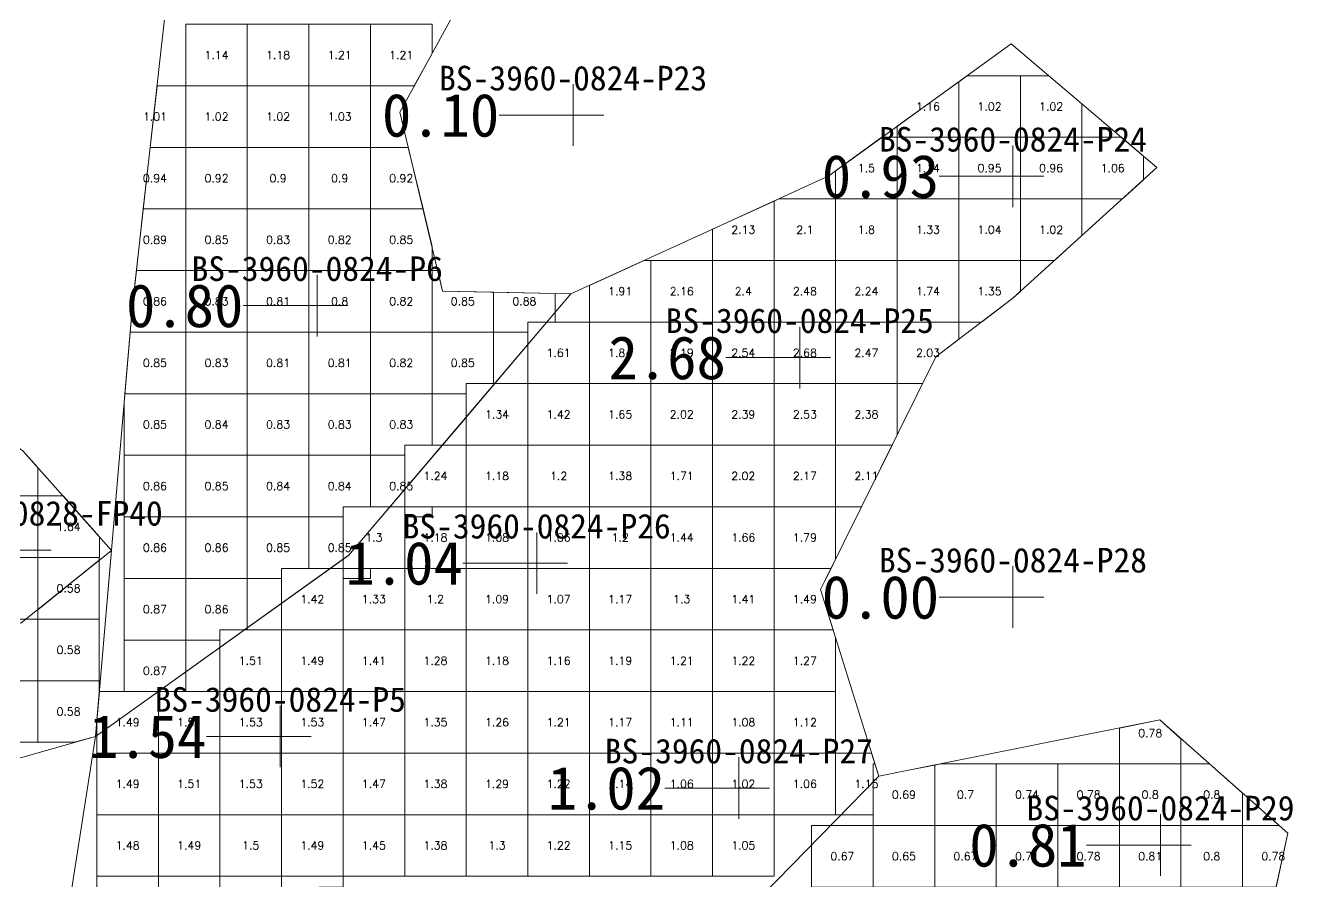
# Model space of a CAD drawing. Header units: inches. Extents: x 469941 to 470089, y 4349675 to 4349818.
# Drawn here: x 470062.12 to 470082.7, y 4349723.88 to 4349737.78 of the extents above; entities that cross this region are included whole.
import ezdxf
from ezdxf.enums import TextEntityAlignment as Align

# ---------------------------------------------------------------- set-up
doc = ezdxf.new("R2010")
doc.units = ezdxf.units.IN
doc.header["$MEASUREMENT"] = 0
for name, color, linetype, lineweight in [('0.500-1.000', 7, 'Continuous', 0), ('1.500-3.000', 7, 'Continuous', 0), ('孔口文字', 7, 'Continuous', 0), ('点', 7, 'Continuous', 0), ('爆区方格网', 7, 'Continuous', 0), ('线条', 7, 'Continuous', 0), ('钻孔', 7, 'Continuous', 0)]:
    doc.layers.add(name, color=color, linetype=linetype, lineweight=lineweight)
doc.styles.add('3dmine_textStyle_1', font='txt.shx', dxfattribs={"height": 1, "bigfont": 'gbcbig.shx'})
doc.styles.add('3dmine_textStyle_4', font='simsunb.ttf', dxfattribs={"height": 1})

msp = doc.modelspace()

# ---------------------------------------------------------------- hatches: boundary and pattern name
at = {"layer": '钻孔', "linetype": 'Continuous', "lineweight": 0, "true_color": 0x808080, "extrusion": (0, 1, 0)}
for points in [[(-470072.017, 3949.866), (-470071.017, 3949.866), (-470071.017, 3960.866), (-470072.017, 3960.866)], [(-470079.161, 3949.735), (-470078.161, 3949.735), (-470078.161, 3960.735), (-470079.161, 3960.735)]]:
    msp.add_hatch(color=8, dxfattribs=at).paths.add_polyline_path(points, flags=0)
at = {"layer": '钻孔', "linetype": 'Continuous', "lineweight": 0, "true_color": 0x00ffff, "extrusion": (0, 1, 0)}
for points in [[(-470079.161, 3949.595), (-470078.161, 3949.595), (-470078.161, 3960.595), (-470079.161, 3960.595)], [(-470067.86, 3949.719), (-470066.86, 3949.719), (-470066.86, 3960.719), (-470067.86, 3960.719)], [(-470075.698, 3949.721), (-470074.698, 3949.721), (-470074.698, 3960.721), (-470075.698, 3960.721)], [(-470067.26, 3949.557), (-470066.26, 3949.557), (-470066.26, 3960.557), (-470067.26, 3960.557)], [(-470081.557, 3949.593), (-470080.557, 3949.593), (-470080.557, 3960.593), (-470081.557, 3960.593)]]:
    msp.add_hatch(color=4, dxfattribs=at).paths.add_polyline_path(points, flags=0)
at = {"layer": '钻孔', "linetype": 'Continuous', "lineweight": 0, "true_color": 0xff0000, "extrusion": (0, 1, 0)}
msp.add_hatch(color=1, dxfattribs=at).paths.add_polyline_path([(-470063.038, 3949.617), (-470062.038, 3949.617), (-470062.038, 3960.617), (-470063.038, 3960.617)], flags=0)
at = {"layer": '钻孔', "linetype": 'Continuous', "lineweight": 0, "true_color": 0x0000ff, "extrusion": (0, 1, 0)}
for points in [[(-470071.425, 3949.786), (-470070.425, 3949.786), (-470070.425, 3960.786), (-470071.425, 3960.786)], [(-470074.709, 3949.585), (-470073.709, 3949.585), (-470073.709, 3960.585), (-470074.709, 3960.585)]]:
    msp.add_hatch(color=5, dxfattribs=at).paths.add_polyline_path(points, flags=0)

# ---------------------------------------------------------------- linework, layer by layer
at = {"layer": '0.500-1.000', "color": 4, "linetype": 'Continuous', "lineweight": 0, "true_color": 0x00ffff}
for points in [[(470070.195, 4349740.009), (470068.335, 4349736.613), (470068.203, 4349736.372), (470068.898, 4349733.465), (470070.982, 4349733.419), (470067.368, 4349729.173), (470063.26, 4349726.234), (470063.86, 4349733.23), (470064.29, 4349737.066), (470064.645, 4349740.239)], [(470063.26, 4349726.234), (470059.847, 4349725.264), (470055.436, 4349724.034), (470055.349, 4349724.01), (470049.988, 4349722.137), (470047.32, 4349724.278), (470049.955, 4349726.426), (470052.534, 4349726.402), (470055.225, 4349724.723), (470055.344, 4349724.648), (470056.857, 4349727.106), (470059.05, 4349729.187), (470062.048, 4349728.072), (470063.519, 4349729.254), (470063.26, 4349726.234)], [(470069.01, 4349711.145), (470071.224, 4349714.988), (470071.34, 4349715.189), (470069.246, 4349717.475), (470068.89, 4349717.863), (470068.53, 4349717.799), (470065.12, 4349717.194), (470062.187, 4349719.361), (470062.724, 4349722.798), (470065.827, 4349723.179), (470069.347, 4349723.61), (470073.267, 4349723.439), (470073.853, 4349723.413), (470075.981, 4349725.587), (470076.492, 4349725.689), (470080.545, 4349726.501), (470082.627, 4349724.664)], [(470082.627, 4349724.664), (470081.817, 4349720.978), (470081.259, 4349720.442), (470078.008, 4349717.323), (470077.428, 4349716.89), (470074.163, 4349714.454), (470073.765, 4349714.157), (470075.484, 4349711.781)]]:
    msp.add_lwpolyline(points, dxfattribs=at)
at = {"layer": '0.500-1.000', "color": 5, "linetype": 'Continuous', "lineweight": 0, "true_color": 0x0000ff}
msp.add_lwpolyline([(470080.5, 4349735.473), (470078.161, 4349733.35), (470077.371, 4349732.751), (470076.908, 4349732.4), (470075.108, 4349728.763), (470075.037, 4349728.619), (470075.981, 4349725.587), (470073.853, 4349723.413), (470069.735, 4349723.593), (470069.347, 4349723.61), (470066.035, 4349723.204), (470062.724, 4349722.798), (470063.26, 4349726.234), (470067.327, 4349729.144), (470067.327, 4349729.144), (470067.368, 4349729.173), (470069.175, 4349731.296), (470070.705, 4349733.094), (470070.982, 4349733.419), (470073.072, 4349734.375), (470075.161, 4349735.331), (470075.171, 4349735.338), (470078.131, 4349737.48), (470080.5, 4349735.473)], dxfattribs=at)
at = {"layer": '1.500-3.000', "color": 1, "linetype": 'Continuous', "lineweight": 0, "true_color": 0xff0000}
msp.add_lwpolyline([(470060.891, 4349731.706), (470062.08, 4349730.872), (470063.519, 4349729.254), (470062.046, 4349728.072), (470059.484, 4349729.025), (470059.05, 4349729.187), (470057.913, 4349728.108), (470056.857, 4349727.106), (470055.344, 4349724.648), (470052.534, 4349726.402), (470054.758, 4349729.953), (470055.576, 4349731.26), (470058.239, 4349733.565), (470060.891, 4349731.706)], dxfattribs=at)
at = {"layer": '点', "color": 138, "linetype": 'Continuous', "lineweight": 0, "true_color": 0x004c4c}
for points, elevation in [([(470071.017, 4349735.824), (470071.017, 4349736.824)], 3960.866), ([(470071.517, 4349736.324), (470070.517, 4349736.324)], 3960.866), ([(470078.161, 4349734.831), (470078.161, 4349735.831)], 3960.595), ([(470078.661, 4349735.331), (470077.661, 4349735.331)], 3960.595), ([(470066.86, 4349732.73), (470066.86, 4349733.73)], 3960.719), ([(470067.36, 4349733.23), (470066.36, 4349733.23)], 3960.719), ([(470074.698, 4349731.885), (470074.698, 4349732.885)], 3960.721), ([(470075.198, 4349732.385), (470074.198, 4349732.385)], 3960.721), ([(470070.425, 4349728.548), (470070.425, 4349729.548)], 3960.786), ([(470062.538, 4349729.257), (470061.538, 4349729.257)], 3960.617), ([(470070.925, 4349729.048), (470069.925, 4349729.048)], 3960.786), ([(470078.161, 4349727.996), (470078.161, 4349728.996)], 3960.735), ([(470078.661, 4349728.496), (470077.661, 4349728.496)], 3960.735), ([(470066.26, 4349725.734), (470066.26, 4349726.734)], 3960.557), ([(470066.76, 4349726.234), (470065.76, 4349726.234)], 3960.557), ([(470073.709, 4349724.896), (470073.709, 4349725.896)], 3960.585), ([(470074.209, 4349725.396), (470073.209, 4349725.396)], 3960.585), ([(470080.557, 4349723.97), (470080.557, 4349724.97)], 3960.593), ([(470081.057, 4349724.47), (470080.057, 4349724.47)], 3960.593)]:
    msp.add_lwpolyline(points, dxfattribs=dict(at, elevation=elevation))
at = {"layer": '爆区方格网', "color": 4, "linetype": 'Continuous', "lineweight": 0, "true_color": 0x00ffff}
for points, elevation in [([(470065.725, 4349736.799), (470064.725, 4349736.799), (470064.725, 4349737.799), (470065.725, 4349737.799), (470065.725, 4349736.799)], 3960.695), ([(470066.725, 4349736.799), (470065.725, 4349736.799), (470065.725, 4349737.799), (470066.725, 4349737.799), (470066.725, 4349736.799)], 3960.695), ([(470067.725, 4349736.799), (470066.725, 4349736.799), (470066.725, 4349737.799), (470067.725, 4349737.799), (470067.725, 4349736.799)], 3960.695), ([(470068.725, 4349737.324), (470068.437, 4349736.799), (470067.725, 4349736.799), (470067.725, 4349737.799), (470068.725, 4349737.799), (470068.725, 4349737.324)], 3960.695), ([(470064.725, 4349735.799), (470064.148, 4349735.799), (470064.26, 4349736.799), (470064.725, 4349736.799), (470064.725, 4349735.799)], 3960.695), ([(470065.725, 4349735.799), (470064.725, 4349735.799), (470064.725, 4349736.799), (470065.725, 4349736.799), (470065.725, 4349735.799)], 3960.695), ([(470066.725, 4349735.799), (470065.725, 4349735.799), (470065.725, 4349736.799), (470066.725, 4349736.799), (470066.725, 4349735.799)], 3960.695), ([(470067.725, 4349735.799), (470066.725, 4349735.799), (470066.725, 4349736.799), (470067.725, 4349736.799), (470067.725, 4349735.799)], 3960.695), ([(470064.725, 4349734.799), (470064.036, 4349734.799), (470064.148, 4349735.799), (470064.725, 4349735.799), (470064.725, 4349734.799)], 3960.695), ([(470065.725, 4349734.799), (470064.725, 4349734.799), (470064.725, 4349735.799), (470065.725, 4349735.799), (470065.725, 4349734.799)], 3960.695), ([(470066.725, 4349734.799), (470065.725, 4349734.799), (470065.725, 4349735.799), (470066.725, 4349735.799), (470066.725, 4349734.799)], 3960.695), ([(470067.725, 4349734.799), (470066.725, 4349734.799), (470066.725, 4349735.799), (470067.725, 4349735.799), (470067.725, 4349734.799)], 3960.695), ([(470068.579, 4349734.799), (470067.725, 4349734.799), (470067.725, 4349735.799), (470068.34, 4349735.799), (470068.579, 4349734.799)], 3960.695), ([(470064.725, 4349733.799), (470063.924, 4349733.799), (470064.036, 4349734.799), (470064.725, 4349734.799), (470064.725, 4349733.799)], 3960.695), ([(470065.725, 4349733.799), (470064.725, 4349733.799), (470064.725, 4349734.799), (470065.725, 4349734.799), (470065.725, 4349733.799)], 3960.695), ([(470066.725, 4349733.799), (470065.725, 4349733.799), (470065.725, 4349734.799), (470066.725, 4349734.799), (470066.725, 4349733.799)], 3960.695), ([(470067.725, 4349733.799), (470066.725, 4349733.799), (470066.725, 4349734.799), (470067.725, 4349734.799), (470067.725, 4349733.799)], 3960.695), ([(470068.725, 4349734.19), (470068.725, 4349733.799), (470067.725, 4349733.799), (470067.725, 4349734.799), (470068.579, 4349734.799), (470068.725, 4349734.19)], 3960.695), ([(470064.725, 4349732.799), (470063.823, 4349732.799), (470063.86, 4349733.23), (470063.924, 4349733.799), (470064.725, 4349733.799), (470064.725, 4349732.799)], 3960.695), ([(470065.725, 4349732.799), (470064.725, 4349732.799), (470064.725, 4349733.799), (470065.725, 4349733.799), (470065.725, 4349732.799)], 3960.695), ([(470066.725, 4349732.799), (470065.725, 4349732.799), (470065.725, 4349733.799), (470066.725, 4349733.799), (470066.725, 4349732.799)], 3960.695), ([(470067.725, 4349732.799), (470066.725, 4349732.799), (470066.725, 4349733.799), (470067.725, 4349733.799), (470067.725, 4349732.799)], 3960.695), ([(470068.725, 4349732.799), (470067.725, 4349732.799), (470067.725, 4349733.799), (470068.725, 4349733.799), (470068.725, 4349732.799)], 3960.695), ([(470068.898, 4349733.465), (470069.725, 4349733.447), (470069.725, 4349732.799), (470068.725, 4349732.799), (470068.725, 4349733.799), (470068.818, 4349733.799), (470068.898, 4349733.465)], 3960.695), ([(470070.725, 4349733.425), (470070.725, 4349732.963), (470070.281, 4349732.963), (470070.281, 4349732.799), (470069.725, 4349732.799), (470069.725, 4349733.447), (470070.725, 4349733.425)], 3960.695), ([(470064.725, 4349731.799), (470063.737, 4349731.799), (470063.823, 4349732.799), (470064.725, 4349732.799), (470064.725, 4349731.799)], 3960.695), ([(470065.725, 4349731.799), (470064.725, 4349731.799), (470064.725, 4349732.799), (470065.725, 4349732.799), (470065.725, 4349731.799)], 3960.695), ([(470066.725, 4349731.799), (470065.725, 4349731.799), (470065.725, 4349732.799), (470066.725, 4349732.799), (470066.725, 4349731.799)], 3960.695), ([(470067.725, 4349731.799), (470066.725, 4349731.799), (470066.725, 4349732.799), (470067.725, 4349732.799), (470067.725, 4349731.799)], 3960.695), ([(470068.725, 4349731.799), (470067.725, 4349731.799), (470067.725, 4349732.799), (470068.725, 4349732.799), (470068.725, 4349731.799)], 3960.695), ([(470069.725, 4349731.963), (470069.281, 4349731.963), (470069.281, 4349731.799), (470068.725, 4349731.799), (470068.725, 4349732.799), (470069.725, 4349732.799), (470069.725, 4349731.963)], 3960.695), ([(470064.725, 4349730.799), (470063.725, 4349730.799), (470063.725, 4349731.651), (470063.737, 4349731.799), (470064.725, 4349731.799), (470064.725, 4349730.799)], 3960.695), ([(470065.725, 4349730.799), (470064.725, 4349730.799), (470064.725, 4349731.799), (470065.725, 4349731.799), (470065.725, 4349730.799)], 3960.695), ([(470066.725, 4349730.799), (470065.725, 4349730.799), (470065.725, 4349731.799), (470066.725, 4349731.799), (470066.725, 4349730.799)], 3960.695), ([(470067.725, 4349730.799), (470066.725, 4349730.799), (470066.725, 4349731.799), (470067.725, 4349731.799), (470067.725, 4349730.799)], 3960.695), ([(470068.725, 4349730.963), (470068.281, 4349730.963), (470068.281, 4349730.799), (470067.725, 4349730.799), (470067.725, 4349731.799), (470068.725, 4349731.799), (470068.725, 4349730.963)], 3960.695), ([(470064.725, 4349729.799), (470063.725, 4349729.799), (470063.725, 4349730.799), (470064.725, 4349730.799), (470064.725, 4349729.799)], 3960.695), ([(470065.725, 4349729.799), (470064.725, 4349729.799), (470064.725, 4349730.799), (470065.725, 4349730.799), (470065.725, 4349729.799)], 3960.695), ([(470066.725, 4349729.799), (470065.725, 4349729.799), (470065.725, 4349730.799), (470066.725, 4349730.799), (470066.725, 4349729.799)], 3960.695), ([(470067.725, 4349729.963), (470067.281, 4349729.963), (470067.281, 4349729.799), (470066.725, 4349729.799), (470066.725, 4349730.799), (470067.725, 4349730.799), (470067.725, 4349729.963)], 3960.695), ([(470068.281, 4349729.963), (470068.725, 4349729.963), (470068.725, 4349729.799), (470068.281, 4349729.799), (470068.281, 4349729.963), (470067.725, 4349729.963), (470067.725, 4349730.799), (470068.281, 4349730.799), (470068.281, 4349729.963)], 3960.695), ([(470064.725, 4349728.799), (470063.725, 4349728.799), (470063.725, 4349729.799), (470064.725, 4349729.799), (470064.725, 4349728.799)], 3960.695), ([(470065.725, 4349728.799), (470064.725, 4349728.799), (470064.725, 4349729.799), (470065.725, 4349729.799), (470065.725, 4349728.799)], 3960.695), ([(470066.725, 4349728.963), (470066.281, 4349728.963), (470066.281, 4349728.799), (470065.725, 4349728.799), (470065.725, 4349729.799), (470066.725, 4349729.799), (470066.725, 4349728.963)], 3960.695), ([(470067.281, 4349728.963), (470067.725, 4349728.963), (470067.725, 4349728.799), (470067.281, 4349728.799), (470067.281, 4349728.963), (470066.725, 4349728.963), (470066.725, 4349729.799), (470067.281, 4349729.799), (470067.281, 4349728.963)], 3960.695), ([(470063.321, 4349729.095), (470062.321, 4349728.293), (470062.321, 4349729.138), (470063.321, 4349729.138), (470063.321, 4349729.095)], 3960.486), ([(470063.321, 4349728.138), (470062.321, 4349728.138), (470062.321, 4349728.291), (470063.321, 4349729.095), (470063.321, 4349728.138)], 3960.486), ([(470064.725, 4349727.799), (470063.725, 4349727.799), (470063.725, 4349728.799), (470064.725, 4349728.799), (470064.725, 4349727.799)], 3960.695), ([(470065.725, 4349727.963), (470065.281, 4349727.963), (470065.281, 4349727.799), (470064.725, 4349727.799), (470064.725, 4349728.799), (470065.725, 4349728.799), (470065.725, 4349727.963)], 3960.695), ([(470062.321, 4349727.138), (470061.321, 4349727.138), (470061.321, 4349728.138), (470062.127, 4349728.138), (470062.046, 4349728.072), (470061.95, 4349728.108), (470061.95, 4349728.108), (470062.046, 4349728.072), (470062.046, 4349728.072), (470062.048, 4349728.072), (470062.13, 4349728.138), (470062.321, 4349728.138), (470062.321, 4349727.138)], 3960.486), ([(470063.321, 4349727.138), (470062.321, 4349727.138), (470062.321, 4349728.138), (470063.321, 4349728.138), (470063.321, 4349727.138)], 3960.486), ([(470064.725, 4349726.963), (470063.725, 4349726.963), (470063.725, 4349727.799), (470064.725, 4349727.799), (470064.725, 4349726.963)], 3960.695), ([(470062.321, 4349726.138), (470061.321, 4349726.138), (470061.321, 4349727.138), (470062.321, 4349727.138), (470062.321, 4349726.138)], 3960.486), ([(470063.321, 4349726.95), (470063.26, 4349726.234), (470062.92, 4349726.138), (470062.321, 4349726.138), (470062.321, 4349727.138), (470063.321, 4349727.138), (470063.321, 4349726.95)], 3960.486), ([(470080.89, 4349726.196), (470080.89, 4349725.788), (470079.89, 4349725.788), (470079.89, 4349726.37), (470080.545, 4349726.501), (470080.89, 4349726.196)], 3960.875), ([(470075.981, 4349725.587), (470076.492, 4349725.689), (470076.89, 4349725.769), (470076.89, 4349724.788), (470075.89, 4349724.788), (470075.89, 4349725.788), (470075.918, 4349725.788), (470075.981, 4349725.587)], 3960.875), ([(470077.89, 4349724.788), (470076.89, 4349724.788), (470076.89, 4349725.769), (470076.985, 4349725.788), (470077.89, 4349725.788), (470077.89, 4349724.788)], 3960.875), ([(470078.89, 4349724.788), (470077.89, 4349724.788), (470077.89, 4349725.788), (470078.89, 4349725.788), (470078.89, 4349724.788)], 3960.875), ([(470079.89, 4349724.788), (470078.89, 4349724.788), (470078.89, 4349725.788), (470079.89, 4349725.788), (470079.89, 4349724.788)], 3960.875), ([(470080.89, 4349724.788), (470079.89, 4349724.788), (470079.89, 4349725.788), (470080.89, 4349725.788), (470080.89, 4349724.788)], 3960.875), ([(470081.89, 4349725.314), (470081.89, 4349724.788), (470080.89, 4349724.788), (470080.89, 4349725.788), (470081.353, 4349725.788), (470081.89, 4349725.314)], 3960.875), ([(470075.89, 4349723.788), (470074.89, 4349723.788), (470074.89, 4349724.788), (470075.89, 4349724.788), (470075.89, 4349723.788)], 3960.875), ([(470076.89, 4349723.788), (470075.89, 4349723.788), (470075.89, 4349724.788), (470076.89, 4349724.788), (470076.89, 4349723.788)], 3960.875), ([(470077.89, 4349723.788), (470076.89, 4349723.788), (470076.89, 4349724.788), (470077.89, 4349724.788), (470077.89, 4349723.788)], 3960.875), ([(470078.89, 4349723.788), (470077.89, 4349723.788), (470077.89, 4349724.788), (470078.89, 4349724.788), (470078.89, 4349723.788)], 3960.875), ([(470079.89, 4349723.788), (470078.89, 4349723.788), (470078.89, 4349724.788), (470079.89, 4349724.788), (470079.89, 4349723.788)], 3960.875), ([(470080.89, 4349723.788), (470079.89, 4349723.788), (470079.89, 4349724.788), (470080.89, 4349724.788), (470080.89, 4349723.788)], 3960.875), ([(470081.89, 4349723.788), (470080.89, 4349723.788), (470080.89, 4349724.788), (470081.89, 4349724.788), (470081.89, 4349723.788)], 3960.875), ([(470082.627, 4349724.664), (470082.434, 4349723.788), (470081.89, 4349723.788), (470081.89, 4349724.788), (470082.486, 4349724.788), (470082.627, 4349724.664)], 3960.875)]:
    msp.add_lwpolyline(points, dxfattribs=dict(at, elevation=elevation))
at = {"layer": '爆区方格网', "color": 5, "linetype": 'Continuous', "lineweight": 0, "true_color": 0x0000ff, "elevation": 3960.557}
for points in [[(470077.281, 4349735.963), (470076.281, 4349735.963), (470076.281, 4349736.142), (470077.281, 4349736.866), (470077.281, 4349735.963)], [(470078.281, 4349735.963), (470077.281, 4349735.963), (470077.281, 4349736.866), (470077.415, 4349736.963), (470078.281, 4349736.963), (470078.281, 4349735.963)], [(470079.281, 4349736.506), (470079.281, 4349735.963), (470078.281, 4349735.963), (470078.281, 4349736.963), (470078.742, 4349736.963), (470079.281, 4349736.506)], [(470076.281, 4349734.963), (470075.281, 4349734.963), (470075.281, 4349735.418), (470076.033, 4349735.963), (470076.281, 4349735.963), (470076.281, 4349734.963)], [(470077.281, 4349734.963), (470076.281, 4349734.963), (470076.281, 4349735.963), (470077.281, 4349735.963), (470077.281, 4349734.963)], [(470078.281, 4349734.963), (470077.281, 4349734.963), (470077.281, 4349735.963), (470078.281, 4349735.963), (470078.281, 4349734.963)], [(470079.281, 4349734.963), (470078.281, 4349734.963), (470078.281, 4349735.963), (470079.281, 4349735.963), (470079.281, 4349734.963)], [(470080.281, 4349735.659), (470080.281, 4349735.274), (470079.938, 4349734.963), (470079.281, 4349734.963), (470079.281, 4349735.963), (470079.922, 4349735.963), (470080.281, 4349735.659)], [(470075.281, 4349733.963), (470074.281, 4349733.963), (470074.281, 4349734.928), (470074.356, 4349734.963), (470075.281, 4349734.963), (470075.281, 4349733.963)], [(470076.281, 4349733.963), (470075.281, 4349733.963), (470075.281, 4349734.963), (470076.281, 4349734.963), (470076.281, 4349733.963)], [(470077.281, 4349733.963), (470076.281, 4349733.963), (470076.281, 4349734.963), (470077.281, 4349734.963), (470077.281, 4349733.963)], [(470078.281, 4349733.963), (470077.281, 4349733.963), (470077.281, 4349734.963), (470078.281, 4349734.963), (470078.281, 4349733.963)], [(470079.281, 4349734.366), (470078.837, 4349733.963), (470078.281, 4349733.963), (470078.281, 4349734.963), (470079.281, 4349734.963), (470079.281, 4349734.366)], [(470074.281, 4349733.963), (470073.281, 4349733.963), (470073.281, 4349734.471), (470074.281, 4349734.928), (470074.281, 4349733.963)], [(470072.281, 4349732.963), (470071.281, 4349732.963), (470071.281, 4349733.556), (470072.17, 4349733.963), (470072.281, 4349733.963), (470072.281, 4349732.963)], [(470073.281, 4349732.963), (470072.281, 4349732.963), (470072.281, 4349733.963), (470073.281, 4349733.963), (470073.281, 4349732.963)], [(470074.281, 4349732.963), (470073.281, 4349732.963), (470073.281, 4349733.963), (470074.281, 4349733.963), (470074.281, 4349732.963)], [(470075.281, 4349732.963), (470074.281, 4349732.963), (470074.281, 4349733.963), (470075.281, 4349733.963), (470075.281, 4349732.963)], [(470076.281, 4349732.963), (470075.281, 4349732.963), (470075.281, 4349733.963), (470076.281, 4349733.963), (470076.281, 4349732.963)], [(470077.281, 4349732.963), (470076.281, 4349732.963), (470076.281, 4349733.963), (470077.281, 4349733.963), (470077.281, 4349732.963)], [(470078.281, 4349733.458), (470078.161, 4349733.35), (470077.65, 4349732.963), (470077.281, 4349732.963), (470077.281, 4349733.963), (470078.281, 4349733.963), (470078.281, 4349733.458)], [(470071.281, 4349731.963), (470070.281, 4349731.963), (470070.281, 4349732.963), (470071.281, 4349732.963), (470071.281, 4349731.963)], [(470072.281, 4349731.963), (470071.281, 4349731.963), (470071.281, 4349732.963), (470072.281, 4349732.963), (470072.281, 4349731.963)], [(470073.281, 4349731.963), (470072.281, 4349731.963), (470072.281, 4349732.963), (470073.281, 4349732.963), (470073.281, 4349731.963)], [(470074.281, 4349731.963), (470073.281, 4349731.963), (470073.281, 4349732.963), (470074.281, 4349732.963), (470074.281, 4349731.963)], [(470075.281, 4349731.963), (470074.281, 4349731.963), (470074.281, 4349732.963), (470075.281, 4349732.963), (470075.281, 4349731.963)], [(470076.281, 4349731.963), (470075.281, 4349731.963), (470075.281, 4349732.963), (470076.281, 4349732.963), (470076.281, 4349731.963)], [(470077.281, 4349732.683), (470076.908, 4349732.4), (470076.692, 4349731.963), (470076.281, 4349731.963), (470076.281, 4349732.963), (470077.281, 4349732.963), (470077.281, 4349732.683)], [(470070.281, 4349730.963), (470069.281, 4349730.963), (470069.281, 4349731.963), (470070.281, 4349731.963), (470070.281, 4349730.963)], [(470071.281, 4349730.963), (470070.281, 4349730.963), (470070.281, 4349731.963), (470071.281, 4349731.963), (470071.281, 4349730.963)], [(470072.281, 4349730.963), (470071.281, 4349730.963), (470071.281, 4349731.963), (470072.281, 4349731.963), (470072.281, 4349730.963)], [(470073.281, 4349730.963), (470072.281, 4349730.963), (470072.281, 4349731.963), (470073.281, 4349731.963), (470073.281, 4349730.963)], [(470074.281, 4349730.963), (470073.281, 4349730.963), (470073.281, 4349731.963), (470074.281, 4349731.963), (470074.281, 4349730.963)], [(470075.281, 4349730.963), (470074.281, 4349730.963), (470074.281, 4349731.963), (470075.281, 4349731.963), (470075.281, 4349730.963)], [(470076.281, 4349731.133), (470076.197, 4349730.963), (470075.281, 4349730.963), (470075.281, 4349731.963), (470076.281, 4349731.963), (470076.281, 4349731.133)], [(470069.281, 4349729.963), (470068.281, 4349729.963), (470068.281, 4349730.963), (470069.281, 4349730.963), (470069.281, 4349729.963)], [(470070.281, 4349729.963), (470069.281, 4349729.963), (470069.281, 4349730.963), (470070.281, 4349730.963), (470070.281, 4349729.963)], [(470071.281, 4349729.963), (470070.281, 4349729.963), (470070.281, 4349730.963), (470071.281, 4349730.963), (470071.281, 4349729.963)], [(470072.281, 4349729.963), (470071.281, 4349729.963), (470071.281, 4349730.963), (470072.281, 4349730.963), (470072.281, 4349729.963)], [(470073.281, 4349729.963), (470072.281, 4349729.963), (470072.281, 4349730.963), (470073.281, 4349730.963), (470073.281, 4349729.963)], [(470074.281, 4349729.963), (470073.281, 4349729.963), (470073.281, 4349730.963), (470074.281, 4349730.963), (470074.281, 4349729.963)], [(470075.281, 4349729.963), (470074.281, 4349729.963), (470074.281, 4349730.963), (470075.281, 4349730.963), (470075.281, 4349729.963)], [(470075.702, 4349729.963), (470075.281, 4349729.963), (470075.281, 4349730.963), (470076.197, 4349730.963), (470075.702, 4349729.963)], [(470068.281, 4349728.963), (470067.281, 4349728.963), (470067.281, 4349729.963), (470068.281, 4349729.963), (470068.281, 4349728.963)], [(470069.281, 4349728.963), (470068.281, 4349728.963), (470068.281, 4349729.963), (470069.281, 4349729.963), (470069.281, 4349728.963)], [(470070.281, 4349728.963), (470069.281, 4349728.963), (470069.281, 4349729.963), (470070.281, 4349729.963), (470070.281, 4349728.963)], [(470071.281, 4349728.963), (470070.281, 4349728.963), (470070.281, 4349729.963), (470071.281, 4349729.963), (470071.281, 4349728.963)], [(470072.281, 4349728.963), (470071.281, 4349728.963), (470071.281, 4349729.963), (470072.281, 4349729.963), (470072.281, 4349728.963)], [(470073.281, 4349728.963), (470072.281, 4349728.963), (470072.281, 4349729.963), (470073.281, 4349729.963), (470073.281, 4349728.963)], [(470074.281, 4349728.963), (470073.281, 4349728.963), (470073.281, 4349729.963), (470074.281, 4349729.963), (470074.281, 4349728.963)], [(470075.281, 4349729.112), (470075.207, 4349728.963), (470074.281, 4349728.963), (470074.281, 4349729.963), (470075.281, 4349729.963), (470075.281, 4349729.112)], [(470067.281, 4349727.963), (470066.281, 4349727.963), (470066.281, 4349728.963), (470067.281, 4349728.963), (470067.281, 4349727.963)], [(470068.281, 4349727.963), (470067.281, 4349727.963), (470067.281, 4349728.963), (470068.281, 4349728.963), (470068.281, 4349727.963)], [(470069.281, 4349727.963), (470068.281, 4349727.963), (470068.281, 4349728.963), (470069.281, 4349728.963), (470069.281, 4349727.963)], [(470070.281, 4349727.963), (470069.281, 4349727.963), (470069.281, 4349728.963), (470070.281, 4349728.963), (470070.281, 4349727.963)], [(470071.281, 4349727.963), (470070.281, 4349727.963), (470070.281, 4349728.963), (470071.281, 4349728.963), (470071.281, 4349727.963)], [(470072.281, 4349727.963), (470071.281, 4349727.963), (470071.281, 4349728.963), (470072.281, 4349728.963), (470072.281, 4349727.963)], [(470073.281, 4349727.963), (470072.281, 4349727.963), (470072.281, 4349728.963), (470073.281, 4349728.963), (470073.281, 4349727.963)], [(470074.281, 4349727.963), (470073.281, 4349727.963), (470073.281, 4349728.963), (470074.281, 4349728.963), (470074.281, 4349727.963)], [(470075.108, 4349728.763), (470075.037, 4349728.619), (470075.241, 4349727.963), (470074.281, 4349727.963), (470074.281, 4349728.963), (470075.207, 4349728.963), (470075.108, 4349728.763)], [(470066.281, 4349726.963), (470065.281, 4349726.963), (470065.281, 4349727.963), (470066.281, 4349727.963), (470066.281, 4349726.963)], [(470067.281, 4349726.963), (470066.281, 4349726.963), (470066.281, 4349727.963), (470067.281, 4349727.963), (470067.281, 4349726.963)], [(470068.281, 4349726.963), (470067.281, 4349726.963), (470067.281, 4349727.963), (470068.281, 4349727.963), (470068.281, 4349726.963)], [(470069.281, 4349726.963), (470068.281, 4349726.963), (470068.281, 4349727.963), (470069.281, 4349727.963), (470069.281, 4349726.963)], [(470070.281, 4349726.963), (470069.281, 4349726.963), (470069.281, 4349727.963), (470070.281, 4349727.963), (470070.281, 4349726.963)], [(470071.281, 4349726.963), (470070.281, 4349726.963), (470070.281, 4349727.963), (470071.281, 4349727.963), (470071.281, 4349726.963)], [(470072.281, 4349726.963), (470071.281, 4349726.963), (470071.281, 4349727.963), (470072.281, 4349727.963), (470072.281, 4349726.963)], [(470073.281, 4349726.963), (470072.281, 4349726.963), (470072.281, 4349727.963), (470073.281, 4349727.963), (470073.281, 4349726.963)], [(470074.281, 4349726.963), (470073.281, 4349726.963), (470073.281, 4349727.963), (470074.281, 4349727.963), (470074.281, 4349726.963)], [(470075.281, 4349727.835), (470075.281, 4349726.963), (470074.281, 4349726.963), (470074.281, 4349727.963), (470075.241, 4349727.963), (470075.281, 4349727.835)], [(470064.281, 4349725.963), (470063.281, 4349725.963), (470063.281, 4349726.48), (470063.322, 4349726.963), (470064.281, 4349726.963), (470064.281, 4349725.963)], [(470065.281, 4349725.963), (470064.281, 4349725.963), (470064.281, 4349726.963), (470065.281, 4349726.963), (470065.281, 4349725.963)], [(470066.281, 4349725.963), (470065.281, 4349725.963), (470065.281, 4349726.963), (470066.281, 4349726.963), (470066.281, 4349725.963)], [(470067.281, 4349725.963), (470066.281, 4349725.963), (470066.281, 4349726.963), (470067.281, 4349726.963), (470067.281, 4349725.963)], [(470068.281, 4349725.963), (470067.281, 4349725.963), (470067.281, 4349726.963), (470068.281, 4349726.963), (470068.281, 4349725.963)], [(470069.281, 4349725.963), (470068.281, 4349725.963), (470068.281, 4349726.963), (470069.281, 4349726.963), (470069.281, 4349725.963)], [(470070.281, 4349725.963), (470069.281, 4349725.963), (470069.281, 4349726.963), (470070.281, 4349726.963), (470070.281, 4349725.963)], [(470071.281, 4349725.963), (470070.281, 4349725.963), (470070.281, 4349726.963), (470071.281, 4349726.963), (470071.281, 4349725.963)], [(470072.281, 4349725.963), (470071.281, 4349725.963), (470071.281, 4349726.963), (470072.281, 4349726.963), (470072.281, 4349725.963)], [(470073.281, 4349725.963), (470072.281, 4349725.963), (470072.281, 4349726.963), (470073.281, 4349726.963), (470073.281, 4349725.963)], [(470074.281, 4349725.963), (470073.281, 4349725.963), (470073.281, 4349726.963), (470074.281, 4349726.963), (470074.281, 4349725.963)], [(470075.281, 4349725.963), (470074.281, 4349725.963), (470074.281, 4349726.963), (470075.281, 4349726.963), (470075.281, 4349725.963)], [(470064.281, 4349724.963), (470063.281, 4349724.963), (470063.281, 4349725.963), (470064.281, 4349725.963), (470064.281, 4349724.963)], [(470065.281, 4349724.963), (470064.281, 4349724.963), (470064.281, 4349725.963), (470065.281, 4349725.963), (470065.281, 4349724.963)], [(470066.281, 4349724.963), (470065.281, 4349724.963), (470065.281, 4349725.963), (470066.281, 4349725.963), (470066.281, 4349724.963)], [(470067.281, 4349724.963), (470066.281, 4349724.963), (470066.281, 4349725.963), (470067.281, 4349725.963), (470067.281, 4349724.963)], [(470068.281, 4349724.963), (470067.281, 4349724.963), (470067.281, 4349725.963), (470068.281, 4349725.963), (470068.281, 4349724.963)], [(470069.281, 4349724.963), (470068.281, 4349724.963), (470068.281, 4349725.963), (470069.281, 4349725.963), (470069.281, 4349724.963)], [(470070.281, 4349724.963), (470069.281, 4349724.963), (470069.281, 4349725.963), (470070.281, 4349725.963), (470070.281, 4349724.963)], [(470071.281, 4349724.963), (470070.281, 4349724.963), (470070.281, 4349725.963), (470071.281, 4349725.963), (470071.281, 4349724.963)], [(470072.281, 4349724.963), (470071.281, 4349724.963), (470071.281, 4349725.963), (470072.281, 4349725.963), (470072.281, 4349724.963)], [(470073.281, 4349724.963), (470072.281, 4349724.963), (470072.281, 4349725.963), (470073.281, 4349725.963), (470073.281, 4349724.963)], [(470074.281, 4349724.963), (470073.281, 4349724.963), (470073.281, 4349725.963), (470074.281, 4349725.963), (470074.281, 4349724.963)], [(470075.281, 4349724.963), (470074.281, 4349724.963), (470074.281, 4349725.963), (470075.281, 4349725.963), (470075.281, 4349724.963)], [(470075.918, 4349725.788), (470075.89, 4349725.788), (470075.89, 4349724.963), (470075.281, 4349724.963), (470075.281, 4349725.963), (470075.864, 4349725.963), (470075.918, 4349725.788)], [(470064.281, 4349723.963), (470063.281, 4349723.963), (470063.281, 4349724.963), (470064.281, 4349724.963), (470064.281, 4349723.963)], [(470065.281, 4349723.963), (470064.281, 4349723.963), (470064.281, 4349724.963), (470065.281, 4349724.963), (470065.281, 4349723.963)], [(470066.281, 4349723.963), (470065.281, 4349723.963), (470065.281, 4349724.963), (470066.281, 4349724.963), (470066.281, 4349723.963)], [(470067.281, 4349723.963), (470066.281, 4349723.963), (470066.281, 4349724.963), (470067.281, 4349724.963), (470067.281, 4349723.963)], [(470068.281, 4349723.963), (470067.281, 4349723.963), (470067.281, 4349724.963), (470068.281, 4349724.963), (470068.281, 4349723.963)], [(470069.281, 4349723.963), (470068.281, 4349723.963), (470068.281, 4349724.963), (470069.281, 4349724.963), (470069.281, 4349723.963)], [(470070.281, 4349723.963), (470069.281, 4349723.963), (470069.281, 4349724.963), (470070.281, 4349724.963), (470070.281, 4349723.963)], [(470071.281, 4349723.963), (470070.281, 4349723.963), (470070.281, 4349724.963), (470071.281, 4349724.963), (470071.281, 4349723.963)], [(470072.281, 4349723.963), (470071.281, 4349723.963), (470071.281, 4349724.963), (470072.281, 4349724.963), (470072.281, 4349723.963)], [(470073.281, 4349723.963), (470072.281, 4349723.963), (470072.281, 4349724.963), (470073.281, 4349724.963), (470073.281, 4349723.963)], [(470074.281, 4349723.963), (470073.281, 4349723.963), (470073.281, 4349724.963), (470074.281, 4349724.963), (470074.281, 4349723.963)], [(470064.281, 4349722.989), (470064.066, 4349722.963), (470063.281, 4349722.963), (470063.281, 4349723.963), (470064.281, 4349723.963), (470064.281, 4349722.989)], [(470065.281, 4349723.112), (470064.281, 4349722.989), (470064.281, 4349723.963), (470065.281, 4349723.963), (470065.281, 4349723.112)], [(470066.281, 4349723.234), (470065.827, 4349723.179), (470065.281, 4349723.112), (470065.281, 4349723.963), (470066.281, 4349723.963), (470066.281, 4349723.234)], [(470067.281, 4349723.788), (470066.89, 4349723.788), (470066.89, 4349723.309), (470067.281, 4349723.357), (470067.281, 4349723.357), (470066.89, 4349723.309), (470066.89, 4349723.309), (470066.281, 4349723.234), (470066.281, 4349723.963), (470067.281, 4349723.963), (470067.281, 4349723.788)]]:
    msp.add_lwpolyline(points, dxfattribs=at)
at = {"layer": '爆区方格网', "color": 1, "linetype": 'Continuous', "lineweight": 0, "true_color": 0xff0000, "elevation": 3960.617}
for points in [[(470062.08, 4349730.872), (470062.322, 4349730.599), (470062.322, 4349730.139), (470061.322, 4349730.139), (470061.322, 4349731.139), (470061.7, 4349731.139), (470062.08, 4349730.872)], [(470062.322, 4349729.139), (470061.322, 4349729.139), (470061.322, 4349730.139), (470062.322, 4349730.139), (470062.322, 4349729.139)], [(470063.322, 4349729.475), (470063.322, 4349729.139), (470062.322, 4349729.139), (470062.322, 4349730.139), (470062.732, 4349730.139), (470063.322, 4349729.475)], [(470062.322, 4349729.138), (470062.321, 4349729.138), (470062.321, 4349728.293), (470062.321, 4349728.293), (470062.129, 4349728.139), (470061.867, 4349728.139), (470061.322, 4349728.341), (470061.322, 4349729.139), (470062.322, 4349729.139), (470062.322, 4349729.138)]]:
    msp.add_lwpolyline(points, dxfattribs=at)
at = {"layer": '线条', "color": 138, "linetype": 'Continuous', "lineweight": 0, "true_color": 0x004c4c}
for points, elevation in [([(470071.017, 4349736.324), (470071.017, 4349736.324), (470071.017, 4349736.324)], 3960.866), ([(470078.161, 4349735.331), (470078.161, 4349735.331), (470078.161, 4349735.331)], 3960.595), ([(470066.86, 4349733.23), (470066.86, 4349733.23), (470066.86, 4349733.23)], 3960.719), ([(470074.698, 4349732.385), (470074.698, 4349732.385), (470074.698, 4349732.385)], 3960.721), ([(470070.425, 4349729.048), (470070.425, 4349729.048), (470070.425, 4349729.048)], 3960.786), ([(470078.161, 4349728.496), (470078.161, 4349728.496), (470078.161, 4349728.496)], 3960.735), ([(470066.26, 4349726.234), (470066.26, 4349726.234), (470066.26, 4349726.234)], 3960.557), ([(470073.709, 4349725.396), (470073.709, 4349725.396), (470073.709, 4349725.396)], 3960.585), ([(470080.557, 4349724.47), (470080.557, 4349724.47), (470080.557, 4349724.47)], 3960.593)]:
    msp.add_lwpolyline(points, dxfattribs=dict(at, elevation=elevation))
at = {"layer": '钻孔', "color": 8, "linetype": 'Continuous', "lineweight": 0, "true_color": 0x808080}
for points, elevation in [([(470071.017, 4349736.324), (470069.817, 4349736.324)], 3960.866), ([(470071.017, 4349736.324), (470069.817, 4349736.324)], 3949.866), ([(470078.161, 4349728.496), (470076.961, 4349728.496)], 3960.735), ([(470078.161, 4349728.496), (470076.961, 4349728.496)], 3949.735)]:
    msp.add_lwpolyline(points, dxfattribs=dict(at, elevation=elevation))
at = {"layer": '钻孔', "color": 4, "linetype": 'Continuous', "lineweight": 0, "true_color": 0x00ffff}
for points, elevation in [([(470078.161, 4349735.331), (470076.961, 4349735.331)], 3960.595), ([(470078.161, 4349735.331), (470076.961, 4349735.331)], 3949.595), ([(470066.86, 4349733.23), (470065.66, 4349733.23)], 3960.719), ([(470066.86, 4349733.23), (470065.66, 4349733.23)], 3949.719), ([(470074.698, 4349732.385), (470073.498, 4349732.385)], 3960.721), ([(470074.698, 4349732.385), (470073.498, 4349732.385)], 3949.721), ([(470066.26, 4349726.234), (470065.06, 4349726.234)], 3960.557), ([(470066.26, 4349726.234), (470065.06, 4349726.234)], 3949.557), ([(470080.557, 4349724.47), (470079.357, 4349724.47)], 3960.593), ([(470080.557, 4349724.47), (470079.357, 4349724.47)], 3949.593)]:
    msp.add_lwpolyline(points, dxfattribs=dict(at, elevation=elevation))
at = {"layer": '钻孔', "color": 5, "linetype": 'Continuous', "lineweight": 0, "true_color": 0x0000ff}
for points, elevation in [([(470070.425, 4349729.048), (470069.225, 4349729.048)], 3960.786), ([(470070.425, 4349729.048), (470069.225, 4349729.048)], 3949.786), ([(470073.709, 4349725.396), (470072.509, 4349725.396)], 3960.585), ([(470073.709, 4349725.396), (470072.509, 4349725.396)], 3949.585)]:
    msp.add_lwpolyline(points, dxfattribs=dict(at, elevation=elevation))

# ---------------------------------------------------------------- texts
at = {"color": 4, "linetype": 'Continuous', "lineweight": 0, "true_color": 0x00ffff, "style": '3dmine_textStyle_1'}
for s, p in [('1.14', (470065.225, 4349737.299, 3960.695)), ('1.18', (470066.225, 4349737.299, 3960.695)), ('1.21', (470067.225, 4349737.299, 3960.695)), ('1.21', (470068.225, 4349737.299, 3960.695)), ('1.01', (470064.225, 4349736.299, 3960.695)), ('1.02', (470065.225, 4349736.299, 3960.695)), ('1.02', (470066.225, 4349736.299, 3960.695)), ('1.03', (470067.225, 4349736.299, 3960.695)), ('0.94', (470064.225, 4349735.299, 3960.695)), ('0.92', (470065.225, 4349735.299, 3960.695)), ('0.9', (470066.225, 4349735.299, 3960.695)), ('0.9', (470067.225, 4349735.299, 3960.695)), ('0.92', (470068.225, 4349735.299, 3960.695)), ('0.89', (470064.225, 4349734.299, 3960.695)), ('0.85', (470065.225, 4349734.299, 3960.695)), ('0.83', (470066.225, 4349734.299, 3960.695)), ('0.82', (470067.225, 4349734.299, 3960.695)), ('0.85', (470068.225, 4349734.299, 3960.695)), ('0.86', (470064.225, 4349733.299, 3960.695)), ('0.83', (470065.225, 4349733.299, 3960.695)), ('0.81', (470066.225, 4349733.299, 3960.695)), ('0.8', (470067.225, 4349733.299, 3960.695)), ('0.82', (470068.225, 4349733.299, 3960.695)), ('0.85', (470069.225, 4349733.299, 3960.695)), ('0.88', (470070.225, 4349733.299, 3960.695)), ('0.85', (470064.225, 4349732.299, 3960.695)), ('0.83', (470065.225, 4349732.299, 3960.695)), ('0.81', (470066.225, 4349732.299, 3960.695)), ('0.81', (470067.225, 4349732.299, 3960.695)), ('0.82', (470068.225, 4349732.299, 3960.695)), ('0.85', (470069.225, 4349732.299, 3960.695)), ('0.85', (470064.225, 4349731.299, 3960.695)), ('0.84', (470065.225, 4349731.299, 3960.695)), ('0.83', (470066.225, 4349731.299, 3960.695)), ('0.83', (470067.225, 4349731.299, 3960.695)), ('0.83', (470068.225, 4349731.299, 3960.695)), ('0.86', (470064.225, 4349730.299, 3960.695)), ('0.85', (470065.225, 4349730.299, 3960.695)), ('0.84', (470066.225, 4349730.299, 3960.695)), ('0.84', (470067.225, 4349730.299, 3960.695)), ('0.85', (470068.225, 4349730.299, 3960.695)), ('0.86', (470064.225, 4349729.299, 3960.695)), ('0.86', (470065.225, 4349729.299, 3960.695)), ('0.85', (470066.225, 4349729.299, 3960.695)), ('0.85', (470067.225, 4349729.299, 3960.695)), ('0.58', (470062.821, 4349728.638, 3960.486)), ('0.87', (470064.225, 4349728.299, 3960.695)), ('0.86', (470065.225, 4349728.299, 3960.695)), ('0.58', (470062.821, 4349727.638, 3960.486)), ('0.87', (470064.225, 4349727.299, 3960.695)), ('0.58', (470062.821, 4349726.638, 3960.486)), ('0.78', (470080.39, 4349726.288, 3960.875)), ('0.69', (470076.39, 4349725.288, 3960.875)), ('0.7', (470077.39, 4349725.288, 3960.875)), ('0.74', (470078.39, 4349725.288, 3960.875)), ('0.78', (470079.39, 4349725.288, 3960.875)), ('0.8', (470080.39, 4349725.288, 3960.875)), ('0.8', (470081.39, 4349725.288, 3960.875)), ('0.67', (470075.39, 4349724.288, 3960.875)), ('0.65', (470076.39, 4349724.288, 3960.875)), ('0.67', (470077.39, 4349724.288, 3960.875)), ('0.71', (470078.39, 4349724.288, 3960.875)), ('0.78', (470079.39, 4349724.288, 3960.875)), ('0.81', (470080.39, 4349724.288, 3960.875)), ('0.8', (470081.39, 4349724.288, 3960.875)), ('0.78', (470082.39, 4349724.288, 3960.875))]:
    msp.add_text(s, height=0.13, dxfattribs=at).set_placement(p, align=Align.MIDDLE_CENTER)
at = {"color": 5, "linetype": 'Continuous', "lineweight": 0, "true_color": 0x0000ff, "style": '3dmine_textStyle_1'}
for s, p in [('1.16', (470076.781, 4349736.463, 3960.557)), ('1.02', (470077.781, 4349736.463, 3960.557)), ('1.02', (470078.781, 4349736.463, 3960.557)), ('1.5', (470075.781, 4349735.463, 3960.557)), ('1.14', (470076.781, 4349735.463, 3960.557)), ('0.95', (470077.781, 4349735.463, 3960.557)), ('0.96', (470078.781, 4349735.463, 3960.557)), ('1.06', (470079.781, 4349735.463, 3960.557)), ('2.13', (470073.781, 4349734.463, 3960.557)), ('2.1', (470074.781, 4349734.463, 3960.557)), ('1.8', (470075.781, 4349734.463, 3960.557)), ('1.33', (470076.781, 4349734.463, 3960.557)), ('1.04', (470077.781, 4349734.463, 3960.557)), ('1.02', (470078.781, 4349734.463, 3960.557)), ('1.91', (470071.781, 4349733.463, 3960.557)), ('2.16', (470072.781, 4349733.463, 3960.557)), ('2.4', (470073.781, 4349733.463, 3960.557)), ('2.48', (470074.781, 4349733.463, 3960.557)), ('2.24', (470075.781, 4349733.463, 3960.557)), ('1.74', (470076.781, 4349733.463, 3960.557)), ('1.35', (470077.781, 4349733.463, 3960.557)), ('1.61', (470070.781, 4349732.463, 3960.557)), ('1.84', (470071.781, 4349732.463, 3960.557)), ('2.19', (470072.781, 4349732.463, 3960.557)), ('2.54', (470073.781, 4349732.463, 3960.557)), ('2.68', (470074.781, 4349732.463, 3960.557)), ('2.47', (470075.781, 4349732.463, 3960.557)), ('2.03', (470076.781, 4349732.463, 3960.557)), ('1.34', (470069.781, 4349731.463, 3960.557)), ('1.42', (470070.781, 4349731.463, 3960.557)), ('1.65', (470071.781, 4349731.463, 3960.557)), ('2.02', (470072.781, 4349731.463, 3960.557)), ('2.39', (470073.781, 4349731.463, 3960.557)), ('2.53', (470074.781, 4349731.463, 3960.557)), ('2.38', (470075.781, 4349731.463, 3960.557)), ('1.24', (470068.781, 4349730.463, 3960.557)), ('1.18', (470069.781, 4349730.463, 3960.557)), ('1.2', (470070.781, 4349730.463, 3960.557)), ('1.38', (470071.781, 4349730.463, 3960.557)), ('1.71', (470072.781, 4349730.463, 3960.557)), ('2.02', (470073.781, 4349730.463, 3960.557)), ('2.17', (470074.781, 4349730.463, 3960.557)), ('2.11', (470075.781, 4349730.463, 3960.557)), ('1.3', (470067.781, 4349729.463, 3960.557)), ('1.18', (470068.781, 4349729.463, 3960.557)), ('1.08', (470069.781, 4349729.463, 3960.557)), ('1.06', (470070.781, 4349729.463, 3960.557)), ('1.2', (470071.781, 4349729.463, 3960.557)), ('1.44', (470072.781, 4349729.463, 3960.557)), ('1.66', (470073.781, 4349729.463, 3960.557)), ('1.79', (470074.781, 4349729.463, 3960.557)), ('1.42', (470066.781, 4349728.463, 3960.557)), ('1.33', (470067.781, 4349728.463, 3960.557)), ('1.2', (470068.781, 4349728.463, 3960.557)), ('1.09', (470069.781, 4349728.463, 3960.557)), ('1.07', (470070.781, 4349728.463, 3960.557)), ('1.17', (470071.781, 4349728.463, 3960.557)), ('1.3', (470072.781, 4349728.463, 3960.557)), ('1.41', (470073.781, 4349728.463, 3960.557)), ('1.49', (470074.781, 4349728.463, 3960.557)), ('1.51', (470065.781, 4349727.463, 3960.557)), ('1.49', (470066.781, 4349727.463, 3960.557)), ('1.41', (470067.781, 4349727.463, 3960.557)), ('1.28', (470068.781, 4349727.463, 3960.557)), ('1.18', (470069.781, 4349727.463, 3960.557)), ('1.16', (470070.781, 4349727.463, 3960.557)), ('1.19', (470071.781, 4349727.463, 3960.557)), ('1.21', (470072.781, 4349727.463, 3960.557)), ('1.22', (470073.781, 4349727.463, 3960.557)), ('1.27', (470074.781, 4349727.463, 3960.557)), ('1.49', (470063.781, 4349726.463, 3960.557)), ('1.51', (470064.781, 4349726.463, 3960.557)), ('1.53', (470065.781, 4349726.463, 3960.557)), ('1.53', (470066.781, 4349726.463, 3960.557)), ('1.47', (470067.781, 4349726.463, 3960.557)), ('1.35', (470068.781, 4349726.463, 3960.557)), ('1.26', (470069.781, 4349726.463, 3960.557)), ('1.21', (470070.781, 4349726.463, 3960.557)), ('1.17', (470071.781, 4349726.463, 3960.557)), ('1.11', (470072.781, 4349726.463, 3960.557)), ('1.08', (470073.781, 4349726.463, 3960.557)), ('1.12', (470074.781, 4349726.463, 3960.557)), ('1.49', (470063.781, 4349725.463, 3960.557)), ('1.51', (470064.781, 4349725.463, 3960.557)), ('1.53', (470065.781, 4349725.463, 3960.557)), ('1.52', (470066.781, 4349725.463, 3960.557)), ('1.47', (470067.781, 4349725.463, 3960.557)), ('1.38', (470068.781, 4349725.463, 3960.557)), ('1.29', (470069.781, 4349725.463, 3960.557)), ('1.22', (470070.781, 4349725.463, 3960.557)), ('1.14', (470071.781, 4349725.463, 3960.557)), ('1.06', (470072.781, 4349725.463, 3960.557)), ('1.02', (470073.781, 4349725.463, 3960.557)), ('1.06', (470074.781, 4349725.463, 3960.557)), ('1.15', (470075.781, 4349725.463, 3960.557)), ('1.48', (470063.781, 4349724.463, 3960.557)), ('1.49', (470064.781, 4349724.463, 3960.557)), ('1.5', (470065.781, 4349724.463, 3960.557)), ('1.49', (470066.781, 4349724.463, 3960.557)), ('1.45', (470067.781, 4349724.463, 3960.557)), ('1.38', (470068.781, 4349724.463, 3960.557)), ('1.3', (470069.781, 4349724.463, 3960.557)), ('1.22', (470070.781, 4349724.463, 3960.557)), ('1.15', (470071.781, 4349724.463, 3960.557)), ('1.08', (470072.781, 4349724.463, 3960.557)), ('1.05', (470073.781, 4349724.463, 3960.557))]:
    msp.add_text(s, height=0.13, dxfattribs=at).set_placement(p, align=Align.MIDDLE_CENTER)
at = {"color": 1, "linetype": 'Continuous', "lineweight": 0, "true_color": 0xff0000, "style": '3dmine_textStyle_1'}
msp.add_text('1.64', height=0.13, dxfattribs=at).set_placement((470062.822, 4349729.639, 3960.617), align=Align.MIDDLE_CENTER)
at = {"layer": '孔口文字', "color": 138, "linetype": 'Continuous', "lineweight": 0, "true_color": 0x004c4c, "style": '3dmine_textStyle_4'}
for s, p in [('BS-3960-0824-P23', (470071.017, 4349736.724, 3960.866)), ('BS-3960-0824-P24', (470078.161, 4349735.731, 3960.595)), ('BS-3960-0824-P6', (470066.86, 4349733.63, 3960.719)), ('BS-3960-0824-P25', (470074.698, 4349732.785, 3960.721)), ('BS-3960-0828-FP40', (470062.038, 4349729.657, 3960.617)), ('BS-3960-0824-P26', (470070.425, 4349729.448, 3960.786)), ('BS-3960-0824-P28', (470078.161, 4349728.896, 3960.735)), ('BS-3960-0824-P5', (470066.26, 4349726.634, 3960.557)), ('BS-3960-0824-P27', (470073.709, 4349725.796, 3960.585)), ('BS-3960-0824-P29', (470080.557, 4349724.87, 3960.593))]:
    msp.add_text(s, height=0.4, dxfattribs=at).set_placement(p, align=Align.CENTER)
at = {"layer": '钻孔', "color": 8, "linetype": 'Continuous', "lineweight": 0, "true_color": 0x808080, "style": '3dmine_textStyle_4'}
for s, p in [('0.10', (470069.817, 4349736.324, 3960.866)), ('0.00', (470076.961, 4349728.496, 3960.735))]:
    msp.add_text(s, height=0.7, dxfattribs=at).set_placement(p, align=Align.MIDDLE_RIGHT)
at = {"layer": '钻孔', "color": 4, "linetype": 'Continuous', "lineweight": 0, "true_color": 0x00ffff, "style": '3dmine_textStyle_4'}
for s, p in [('0.93', (470076.961, 4349735.331, 3960.595)), ('0.80', (470065.66, 4349733.23, 3960.719)), ('2.68', (470073.498, 4349732.385, 3960.721)), ('1.54', (470065.06, 4349726.234, 3960.557)), ('0.81', (470079.357, 4349724.47, 3960.593))]:
    msp.add_text(s, height=0.7, dxfattribs=at).set_placement(p, align=Align.MIDDLE_RIGHT)
at = {"layer": '钻孔', "color": 5, "linetype": 'Continuous', "lineweight": 0, "true_color": 0x0000ff, "style": '3dmine_textStyle_4'}
for s, p in [('1.04', (470069.225, 4349729.048, 3960.786)), ('1.02', (470072.509, 4349725.396, 3960.585))]:
    msp.add_text(s, height=0.7, dxfattribs=at).set_placement(p, align=Align.MIDDLE_RIGHT)

doc.saveas('drawing.dxf')
